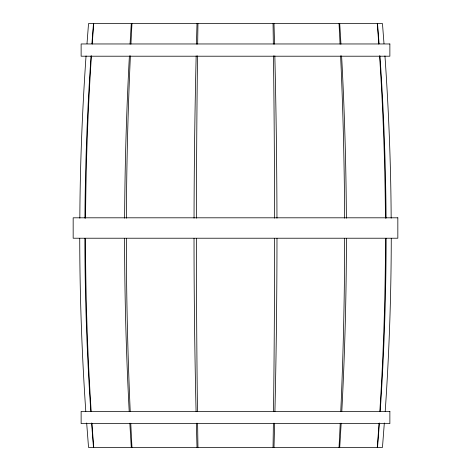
<?xml version="1.0" encoding="UTF-8"?>
<svg xmlns="http://www.w3.org/2000/svg" width="471" height="471" viewBox="0 0 471 471"><rect width="100%" height="100%" fill="white"/><g stroke="black" fill="none" stroke-linecap="round" stroke-linejoin="round"><path stroke-width="0.71" d="M79.84 218.167C80.099 164.997 82.26 111.839 85.846 58.787L86.063 55.908M391.26 238.391C391.183 296.135 389.134 353.88 385.201 411.495M87 43.685L88.536 23.55L382.464 23.55L384 43.685M384.33 422.999L382.464 447.45L88.536 447.45L86.67 422.999M384.937 55.908L385.154 58.787C388.74 111.839 390.901 164.997 391.16 218.167M85.799 411.495C81.866 353.88 79.817 296.135 79.74 238.391M273.987 23.55A2569.081 878.68 -90 0 1 274.54 44.097M274.829 55.849A2569.081 878.68 -90 0 1 276.96 218.167M276.977 238.391A2569.081 878.68 -90 0 1 274.917 411.477M274.628 423.229A2569.081 878.68 -90 0 1 273.987 447.45M339.026 23.55A2569.081 1651.373 90 0 1 340.068 44.097M340.615 55.849A2569.081 1651.373 90 0 1 344.619 218.167M344.654 238.391A2569.081 1651.373 90 0 1 340.774 411.477M340.239 423.229A2569.081 1651.373 90 0 1 339.026 447.45M197.95 447.45A2569.081 446.119 -90 0 1 197.62 423.229M197.473 411.477A2569.081 446.119 -90 0 1 196.425 238.391M196.436 218.167A2569.081 446.119 -90 0 1 197.52 55.849M197.667 44.097A2569.081 446.119 -90 0 1 197.95 23.55M273.05 23.55A2569.081 446.119 90 0 1 273.333 44.097M273.48 55.849A2569.081 446.119 90 0 1 274.564 218.167M274.575 238.391A2569.081 446.119 90 0 1 273.527 411.477M273.38 423.229A2569.081 446.119 90 0 1 273.05 447.45M377.512 23.55A2569.081 2530.053 -90 0 1 379.073 43.679M379.944 55.908A2569.081 2530.053 -90 0 1 386.079 218.167M386.132 238.391A2569.081 2530.053 -90 0 1 380.191 411.495M379.39 423.005A2569.081 2530.053 -90 0 1 377.512 447.45M339.709 23.55A2569.081 1968.032 -90 0 1 340.951 44.097M341.599 55.849A2569.081 1968.032 -90 0 1 346.373 218.167M346.415 238.391A2569.081 1968.032 -90 0 1 341.793 411.477M341.157 423.229A2569.081 1968.032 -90 0 1 339.709 447.45M377.259 23.55A2569.081 2414.152 90 0 1 378.784 44.097M379.579 55.849A2569.081 2414.152 90 0 1 385.437 218.167M385.49 238.391A2569.081 2414.152 90 0 1 379.82 411.495M379.037 423.229A2569.081 2414.152 90 0 1 377.259 447.45M131.974 447.45A2569.081 1651.373 -90 0 1 130.761 423.229M130.226 411.477A2569.081 1651.373 -90 0 1 126.346 238.391M126.381 218.167A2569.081 1651.373 -90 0 1 130.385 55.849M130.932 44.097A2569.081 1651.373 -90 0 1 131.974 23.55M197.013 447.45A2569.081 878.68 90 0 1 196.372 423.229M196.083 411.477A2569.081 878.68 90 0 1 194.023 238.391M194.04 218.167A2569.081 878.68 90 0 1 196.171 55.849M196.46 44.097A2569.081 878.68 90 0 1 197.013 23.55M93.741 447.45A2569.081 2414.152 -90 0 1 91.963 423.229M91.18 411.495A2569.081 2414.152 -90 0 1 85.51 238.391M85.563 218.167A2569.081 2414.152 -90 0 1 91.421 55.849M92.216 44.097A2569.081 2414.152 -90 0 1 93.741 23.55M131.291 447.45A2569.081 1968.032 90 0 1 129.843 423.229M129.207 411.477A2569.081 1968.032 90 0 1 124.585 238.391M124.627 218.167A2569.081 1968.032 90 0 1 129.401 55.849M130.049 44.097A2569.081 1968.032 90 0 1 131.291 23.55M93.488 447.45A2569.081 2530.053 90 0 1 91.609 423.005M90.809 411.495A2569.081 2530.053 90 0 1 84.868 238.391M84.921 218.167A2569.081 2530.053 90 0 1 91.056 55.908M91.927 43.679A2569.081 2530.053 90 0 1 93.488 23.55M389.87 43.962L81.13 43.962L81.13 56.208L389.87 56.208L389.87 43.962M397.836 217.808L73.164 217.808L73.164 238.22L397.836 238.22L397.836 217.808M389.87 411.366L81.13 411.366L81.13 423.612L389.87 423.612L389.87 411.366"/></g></svg>
